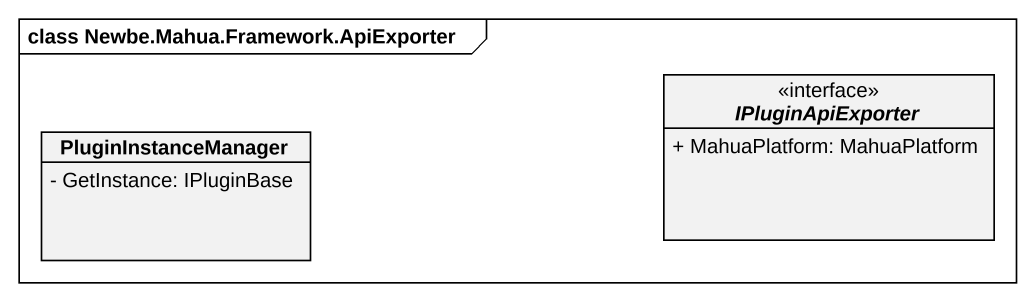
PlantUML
@startuml
mainframe class Newbe.Mahua.Framework.ApiExporter
hide circle
hide empty members
skinparam classAttributeIconSize 0
interface IPluginApiExporter {
  + MahuaPlatform: MahuaPlatform
}
class PluginInstanceManager {
  - GetInstance: IPluginBase
}
@enduml
